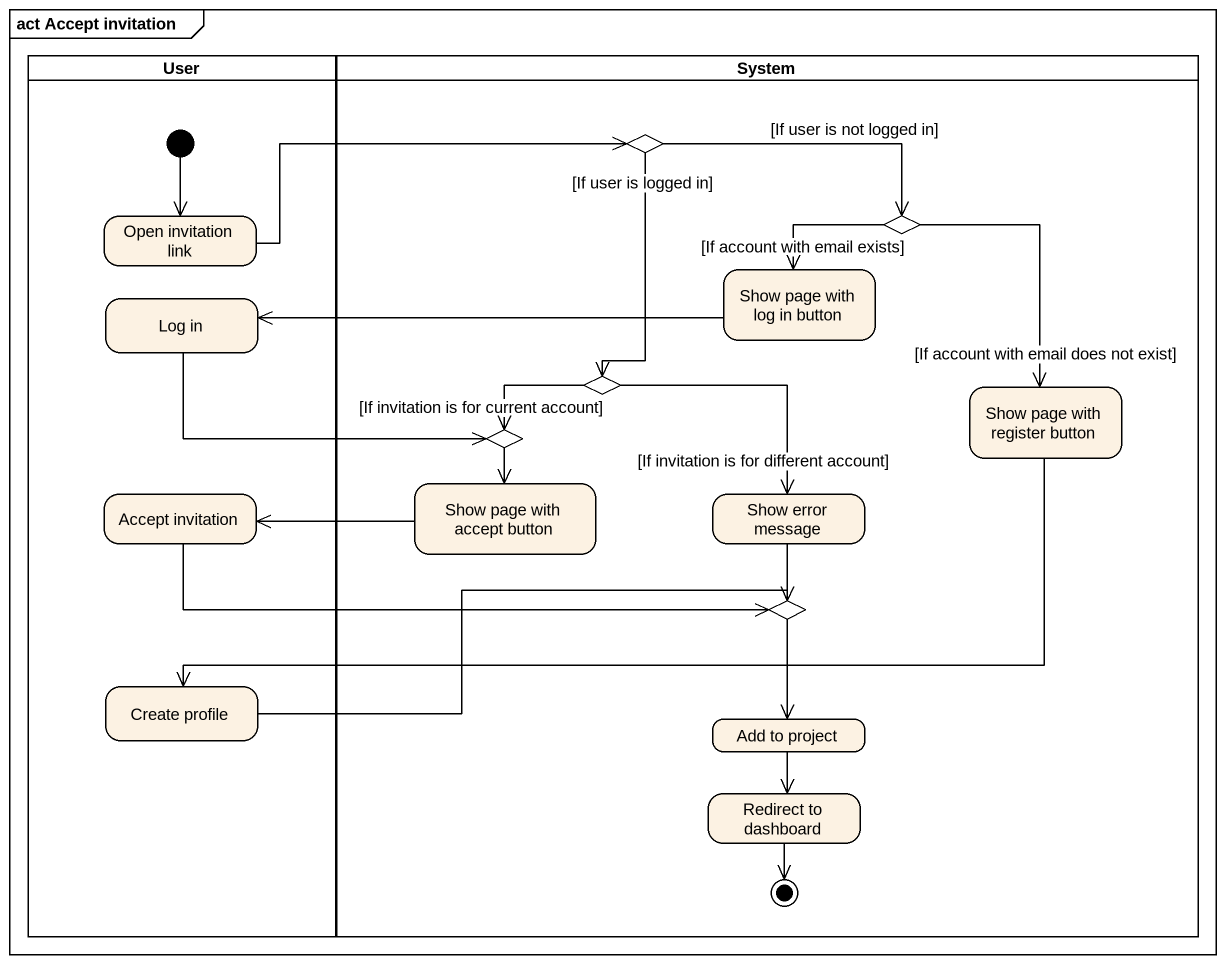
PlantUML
@startuml
mainframe act Accept invitation
hide empty description
state User <<partition>> {
  state "Open invitation link" as Open_invitation_link
  state "Log in" as Log_in
  state "Accept invitation" as Accept_invitation
  state "Create profile" as Create_profile
  [*] --> Open_invitation_link
}
state System <<partition>> {
  state choice1 <<choice>>
  state choice2 <<choice>>
  state "Show page with log in button" as Show_page_with_log_in_button
  state choice3 <<choice>>
  state choice4 <<choice>>
  state "Show page with register button" as Show_page_with_register
  state "Show page with accept button" as Show_page_with_accept_button
  state "Show error message" as Show_error_message
  state choice5 <<choice>>
  state "Add to project" as Add_to_project
  state "Redirect to dashboard" as Redirect_to_dashboard
  Redirect_to_dashboard --> [*]
}
choice1 -right-> choice2 : [If user is not logged in]
choice1 --> choice3 : [If user is logged in]
Open_invitation_link -right-> choice1
choice2 --> Show_page_with_log_in_button : [If account with email exists]
choice2 --> Show_page_with_register : [If account with email does not exist]
Log_in -right-> choice4
Show_page_with_log_in_button -left-> Log_in
choice3 -left-> choice4 : [If invitation is for current account]
choice3 --> Show_error_message : [If invitation is for different account]
choice4 --> Show_page_with_accept_button
Show_page_with_register -left-> Create_profile
Accept_invitation -right-> choice5
Show_page_with_accept_button -left-> Accept_invitation
Show_error_message --> choice5
choice5 --> Add_to_project
Create_profile -right-> choice5
Add_to_project --> Redirect_to_dashboard
@enduml
